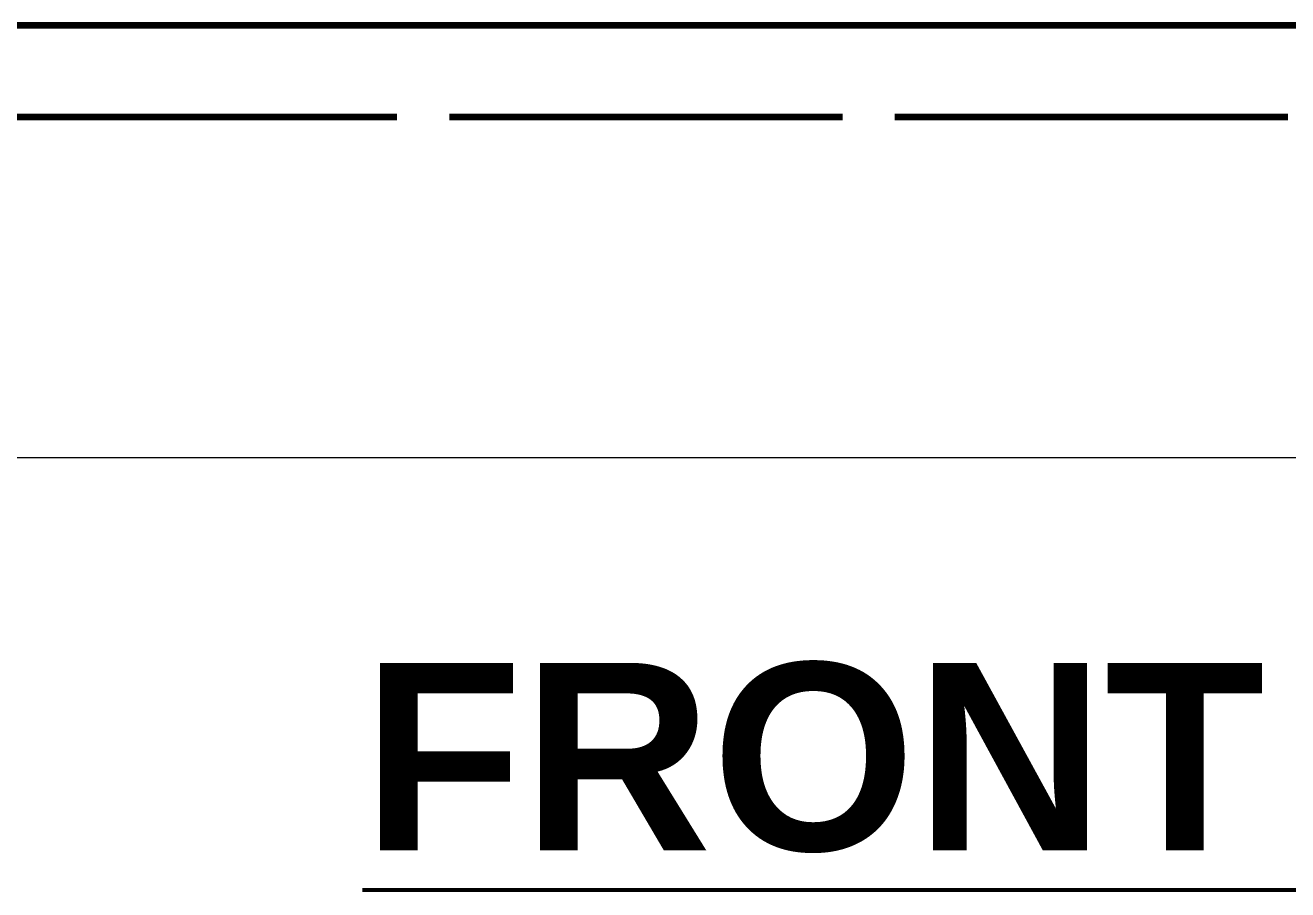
# Model space of a CAD drawing. Header units: millimetres. Extents: x 0 to 281, y 1 to 58.
# Drawn here: x 97.59 to 131.58, y 0.51 to 23.8 of the extents above; entities that cross this region are included whole.
import ezdxf

# ---------------------------------------------------------------- set-up
doc = ezdxf.new("R2010")
doc.units = ezdxf.units.MM
doc.linetypes.add('DASH_30_4', pattern=[11.994444, 10.583333, -1.411111])
doc.layers.add('LINES', color=7, linetype='Continuous')
doc.layers.add('TEXT', color=7, linetype='Continuous')
doc.styles.add('ARIAL_BOLD', font='arialbd.ttf')

msp = doc.modelspace()

# ---------------------------------------------------------------- linework, layer by layer
at = {"layer": 'LINES', "lineweight": 106, "true_color": 0xff00ff}
msp.add_line((27.517, 23.798), (252.456, 23.798), dxfattribs=at)
at = {"layer": 'LINES', "linetype": 'DASH_30_4', "lineweight": 106, "true_color": 0x0000ff}
msp.add_line((25.047, 21.329), (254.925, 21.329), dxfattribs=at)
at = {"layer": 'LINES', "lineweight": 20}
msp.add_line((29.986, 12.156), (249.986, 12.156), dxfattribs=at)
at = {"layer": 'LINES', "lineweight": 53}
msp.add_line((106.666, 0.515), (173.306, 0.515), dxfattribs=at)

# ---------------------------------------------------------------- texts
at = {"layer": 'TEXT', "style": 'ARIAL_BOLD'}
msp.add_text('FRONT ELEVATION', height=5.05178, dxfattribs=at).set_placement((106.666, 1.573))

doc.saveas('drawing.dxf')
